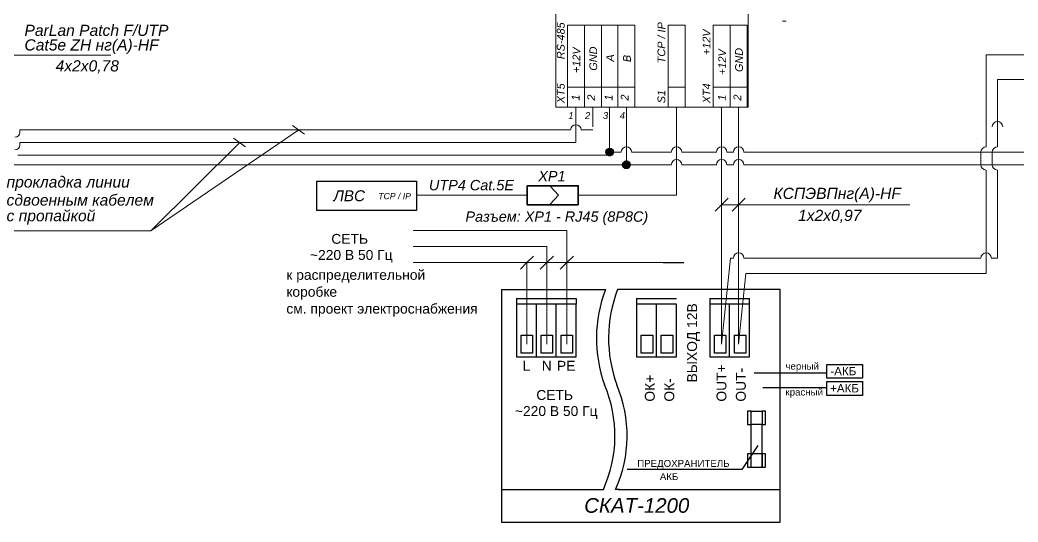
# Model space of a CAD drawing. Header units: millimetres. Extents: x -197802 to 287448, y -91833 to 169529.
# Drawn here: x -45280 to -19072, y 84215 to 97389 of the extents above; entities that cross this region are included whole.
import ezdxf

# ---------------------------------------------------------------- set-up
doc = ezdxf.new("R2010")
doc.units = ezdxf.units.MM
doc.layers.add('СКУД', color=7, linetype='Continuous')
doc.layers.add('Слой 1', color=7, linetype='Continuous')
doc.styles.add('40', font='ariali.ttf', dxfattribs={"height": 1})
doc.styles.add('76', font='ariali.ttf', dxfattribs={"height": 1})
doc.styles.add('77', font='ariali.ttf', dxfattribs={"height": 1})
doc.styles.get("Standard").update_dxf_attribs({"font": 'arial.ttf'})

msp = doc.modelspace()

# ---------------------------------------------------------------- hatches: boundary and pattern name
at = {"layer": 'СКУД', "lineweight": 18, "true_color": 0x000000}
h = msp.add_hatch(dxfattribs=at)
h.set_pattern_fill('ANGLE', color=18, scale=0.924)
h.set_pattern_definition([(0, (-61771.387, 135585.527), (0, 6.45414), [4.69392, -1.76022]), (90, (-61771.387, 135585.527), (-6.45414, 4e-16), [4.69392, -1.76022])])
h.paths.add_polyline_path([(-29897, 93922), (-29796, 93922), (-29696, 93922, -0.999967)])
h.paths.add_polyline_path([(-29796, 94022, -0.414214), (-29696, 93922), (-29796, 93922)])
h.paths.add_polyline_path([(-29796, 94022), (-29796, 93922), (-29897, 93922, -0.414233)])
h = msp.add_hatch(dxfattribs=at)
h.set_pattern_fill('ANGLE', color=18, scale=0.924)
h.set_pattern_definition([(0, (-61330.475, 135253.338), (0, 6.45414), [4.69392, -1.76022]), (90, (-61330.475, 135253.338), (-6.45414, 4e-16), [4.69392, -1.76022])])
h.paths.add_polyline_path([(-29456, 93589), (-29355, 93589), (-29255, 93589, -0.999967)])
h.paths.add_polyline_path([(-29355, 93690, -0.414214), (-29255, 93589), (-29355, 93589)])
h.paths.add_polyline_path([(-29355, 93690), (-29355, 93589), (-29456, 93589, -0.414233)])

# ---------------------------------------------------------------- linework, layer by layer
at = {"color": 251, "lineweight": 18, "true_color": 0x636466}
for p, q in [((-38125, 94621), (-37808, 94396)), ((-41844, 91858), (-37956, 94503)), ((-41844, 91858), (-39508, 94170)), ((-39672, 94287), (-39356, 94061)), ((-45894, 91858), (-41844, 91858))]:
    msp.add_line(p, q, dxfattribs=at)
at = {"layer": 'СКУД', "color": 18, "lineweight": 18, "true_color": 0x000000}
for p, q in [((-45261, 96466), (-45918, 96466)), ((-45687, 96466), (-44276, 96466)), ((-45261, 96466), (-44302, 96466)), ((-44302, 96466), (-42891, 96466)), ((-20151, 94288), (-20151, 94288)), ((-26855, 92542), (-27027, 92370)), ((-26947, 92542), (-26947, 92542)), ((-26683, 92713), (-26855, 92542)), ((-26409, 92542), (-26855, 92542)), ((-26409, 92542), (-26581, 92370)), ((-26237, 92713), (-26409, 92542)), ((-23356, 92542), (-26409, 92542)), ((-24056, 92542), (-26409, 92542)), ((-22929, 92542), (-25283, 92542)), ((-23356, 92542), (-21916, 92542)), ((-31968, 91022), (-32140, 90850)), ((-31796, 91193), (-31968, 91022)), ((-31444, 91022), (-31968, 91022)), ((-31444, 91022), (-31616, 90850)), ((-31272, 91193), (-31444, 91022)), ((-28390, 91022), (-31444, 91022)), ((-30920, 91022), (-31092, 90850)), ((-30748, 91193), (-30920, 91022))]:
    msp.add_line(p, q, dxfattribs=at)
at = {"layer": 'СКУД', "color": 1, "lineweight": 18}
for p, q in [((-30682, 95105), (-30682, 94254)), ((-26855, 94531), (-26855, 95105)), ((-26855, 93867), (-26855, 94531)), ((-37956, 94170), (-45280, 94170)), ((-37956, 94170), (-30682, 94170)), ((-30682, 94170), (-30682, 94254)), ((-26855, 93589), (-26855, 93867)), ((-19751, 93923), (-19751, 93589)), ((-26855, 93589), (-26855, 93240)), ((-19614, 91140), (-19614, 93452)), ((-26855, 91242), (-26855, 93240)), ((-26855, 91242), (-26855, 89827)), ((-26625, 91140), (-26547, 91140)), ((-26271, 91140), (-20049, 91140)), ((-19774, 91140), (-19614, 91140)), ((-26855, 89827), (-26855, 88883))]:
    msp.add_line(p, q, dxfattribs=at)
at = {"layer": 'СКУД', "color": 241, "lineweight": 18, "true_color": 0xf7abae}
for p, q in [((-30237, 95105), (-30237, 94586)), ((-26409, 94531), (-26409, 95105)), ((-19911, 94061), (-19911, 94724)), ((-37956, 94503), (-45280, 94503)), ((-26409, 93867), (-26409, 94531)), ((-26409, 93589), (-26409, 93867)), ((-20049, 93923), (-20049, 93589)), ((-26409, 93589), (-26409, 93286)), ((-19911, 90739), (-19911, 93452)), ((-26409, 93286), (-26409, 92907)), ((-26409, 91242), (-26409, 92907)), ((-26409, 91242), (-26409, 89827)), ((-26220, 90739), (-19911, 90739)), ((-26409, 89827), (-26409, 88883))]:
    msp.add_line(p, q, dxfattribs=at)
at = {"layer": 'СКУД', "color": 40, "lineweight": 18, "true_color": 0xf8d731}
for p, q in [((-29796, 94845), (-29796, 95105)), ((-29796, 94181), (-29796, 94845)), ((-29796, 93922), (-29796, 94181)), ((-38011, 93838), (-45335, 93838)), ((-30141, 93838), (-29796, 93838)), ((-29796, 93838), (-29796, 93922)), ((-29493, 93922), (-29796, 93922)), ((-28176, 93922), (-29218, 93922)), ((-26993, 93922), (-27901, 93922)), ((-26547, 93922), (-26717, 93922)), ((-26271, 93922), (-6480, 93925))]:
    msp.add_line(p, q, dxfattribs=at)
at = {"layer": 'СКУД', "color": 5, "lineweight": 18}
for p, q in [((-29355, 95105), (-29355, 94513)), ((-29355, 93849), (-29355, 94513)), ((-29355, 93849), (-29355, 93589)), ((-38094, 93589), (-45448, 93589)), ((-29974, 93589), (-29355, 93589)), ((-28176, 93589), (-29355, 93589)), ((-26993, 93589), (-27901, 93589)), ((-26547, 93589), (-26717, 93589))]:
    msp.add_line(p, q, dxfattribs=at)
at = {"layer": 'СКУД', "color": 14, "lineweight": 18}
for p, q in [((-31444, 91866), (-34953, 91866)), ((-30920, 91866), (-31444, 91866)), ((-30920, 91444), (-30920, 91866)), ((-31444, 91444), (-34953, 91444)), ((-31444, 90317), (-31444, 91444)), ((-31444, 90739), (-31444, 91444)), ((-31444, 91154), (-31444, 91204)), ((-30920, 88883), (-30920, 91444)), ((-31968, 91022), (-34953, 91022)), ((-31968, 90317), (-31968, 91022)), ((-31444, 90782), (-31444, 91154)), ((-31444, 88883), (-31444, 90993)), ((-31968, 88883), (-31968, 90782))]:
    msp.add_line(p, q, dxfattribs=at)
at = {"layer": 'СКУД', "color": 18, "true_color": 0x000000}
msp.add_line((-28390, 91022), (-27849, 91022), dxfattribs=at)
at = {"layer": 'СКУД', "color": 7}
for p, q in [((-32632, 90317), (-29908, 90317)), ((-32632, 90317), (-32632, 85068)), ((-25314, 90317), (-29587, 90317)), ((-25314, 85068), (-25314, 90317)), ((-32244, 90083), (-32244, 88554)), ((-32244, 90083), (-31196, 90083)), ((-31720, 89930), (-32244, 89930)), ((-31720, 88554), (-31720, 89930)), ((-31196, 89930), (-31720, 89930)), ((-31196, 90083), (-30672, 90083)), ((-31196, 88554), (-31196, 89930)), ((-31196, 88554), (-31196, 89930)), ((-30672, 89930), (-31196, 89930)), ((-30672, 90083), (-30672, 89930)), ((-30672, 88554), (-30672, 89930)), ((-29089, 90083), (-29089, 88554)), ((-29089, 90083), (-28042, 90083)), ((-28565, 89930), (-29089, 89930)), ((-28565, 88554), (-28565, 89930)), ((-28042, 89930), (-28565, 89930)), ((-28042, 88554), (-28042, 89930)), ((-27169, 90083), (-27169, 88554)), ((-27169, 90083), (-26121, 90083)), ((-26645, 89930), (-27169, 89930)), ((-26645, 88554), (-26645, 89930)), ((-26121, 89930), (-26645, 89930)), ((-26121, 89930), (-26121, 90083)), ((-26121, 88554), (-26121, 89930)), ((-32118, 89120), (-31818, 89120)), ((-32118, 88645), (-32118, 89120)), ((-31818, 89120), (-31818, 88645)), ((-31594, 89120), (-31294, 89120)), ((-31594, 88645), (-31594, 89120)), ((-31294, 89120), (-31294, 88645)), ((-31070, 89120), (-30770, 89120)), ((-31070, 88645), (-31070, 89120)), ((-30770, 89120), (-30770, 88645)), ((-28964, 89120), (-28663, 89120)), ((-28964, 88645), (-28964, 89120)), ((-28663, 89120), (-28663, 88645)), ((-28440, 89120), (-28139, 89120)), ((-28440, 88645), (-28440, 89120)), ((-28139, 89120), (-28139, 88645)), ((-27043, 89120), (-26742, 89120)), ((-27043, 88645), (-27043, 89120)), ((-26742, 89120), (-26742, 88645)), ((-26519, 89120), (-26219, 89120)), ((-26519, 88645), (-26519, 89120)), ((-26219, 89120), (-26219, 88645)), ((-31818, 88645), (-32118, 88645)), ((-31294, 88645), (-31594, 88645)), ((-30770, 88645), (-31070, 88645)), ((-28663, 88645), (-28964, 88645)), ((-28139, 88645), (-28440, 88645)), ((-26742, 88645), (-27043, 88645)), ((-26219, 88645), (-26519, 88645)), ((-32244, 88554), (-31720, 88554)), ((-31720, 88554), (-31419, 88554)), ((-31419, 88554), (-31196, 88554)), ((-31196, 88554), (-30895, 88554)), ((-30895, 88554), (-30672, 88554)), ((-29089, 88554), (-28565, 88554)), ((-28565, 88554), (-28265, 88554)), ((-28265, 88554), (-28042, 88554)), ((-27169, 88554), (-26645, 88554)), ((-26645, 88554), (-26344, 88554)), ((-26344, 88554), (-26121, 88554)), ((-24093, 88132), (-24093, 88352)), ((-24093, 88352), (-23155, 88352)), ((-23155, 88352), (-23155, 87990)), ((-25999, 88132), (-24093, 88132)), ((-24093, 87990), (-24093, 88132)), ((-23155, 87990), (-24093, 87990)), ((-24093, 87681), (-24093, 87902)), ((-24093, 87902), (-23155, 87902)), ((-23155, 87902), (-23155, 87539)), ((-25773, 87749), (-24093, 87749)), ((-24093, 87539), (-24093, 87681)), ((-23155, 87539), (-24093, 87539)), ((-26082, 87127), (-26173, 87127)), ((-26173, 87127), (-26173, 86776)), ((-26082, 86003), (-26082, 87127)), ((-26082, 87127), (-25793, 87127)), ((-25793, 87127), (-25793, 86776)), ((-25707, 87127), (-25793, 87127)), ((-25707, 86776), (-25707, 87127)), ((-26173, 86776), (-26082, 86776)), ((-25793, 86776), (-26082, 86776)), ((-25793, 86003), (-25793, 86776)), ((-25793, 86776), (-25707, 86776)), ((-25909, 86222), (-26326, 85593)), ((-26173, 86003), (-26173, 85652)), ((-26082, 86003), (-26173, 86003)), ((-26082, 85652), (-26082, 86003)), ((-25793, 86003), (-26082, 86003)), ((-25793, 85652), (-25793, 86003)), ((-25793, 86003), (-25793, 85652)), ((-25702, 86003), (-25793, 86003)), ((-25702, 85652), (-25702, 86003)), ((-26326, 85593), (-29335, 85593)), ((-26173, 85652), (-26082, 85652)), ((-26082, 85652), (-25793, 85652)), ((-25793, 85652), (-25702, 85652)), ((-32632, 85068), (-29961, 85068)), ((-32632, 85068), (-32632, 84215)), ((-29536, 85068), (-29641, 85068)), ((-29569, 85068), (-25314, 85068)), ((-25314, 84215), (-25314, 85068)), ((-32632, 84215), (-25314, 84215))]:
    msp.add_line(p, q, dxfattribs=at)
at = {"layer": 'СКУД', "color": 241, "lineweight": 18, "true_color": 0xf7abae}
for points in [[(-30073, 113130), (-30073, 120526), (-7718, 120526), (-7718, 96474), (-19912, 96474), (-19911, 94724)], [(-45280, 94448), (-45280, 94503)], [(-30820, 94503), (-37956, 94503)], [(-30237, 94503), (-30545, 94503)], [(-26409, 88883), (-26220, 90739)]]:
    msp.add_lwpolyline(points, dxfattribs=at)
at = {"layer": 'СКУД', "color": 1, "lineweight": 18}
for points in [[(-19613, 94061), (-19613, 95828), (-7040, 95828), (-7040, 120083), (-29559, 120083), (-29559, 113130)], [(-45280, 94116), (-45280, 94170)], [(-26855, 88883), (-26625, 91140)]]:
    msp.add_lwpolyline(points, dxfattribs=at)
at = {"layer": 'СКУД', "color": 7, "lineweight": 18}
for points in [[(-30459, 95624), (-30904, 95624)], [(-30014, 95624), (-30459, 95624)], [(-29577, 95624), (-30014, 95624)], [(-29132, 95624), (-29577, 95624)], [(-27816, 95624), (-28261, 95624)], [(-26632, 95624), (-27077, 95624)], [(-26187, 95624), (-26632, 95624)]]:
    msp.add_lwpolyline(points, dxfattribs=at)
at = {"layer": 'СКУД', "color": 40, "lineweight": 18, "true_color": 0xf8d731}
msp.add_lwpolyline([(-30141, 93838), (-38011, 93838)], dxfattribs=at)
at = {"layer": 'СКУД', "color": 5, "lineweight": 18}
for points in [[(-29974, 93589), (-38094, 93589)], [(-26271, 93589), (-6125, 93589)]]:
    msp.add_lwpolyline(points, dxfattribs=at)
at = {"layer": 'СКУД', "color": 7, "lineweight": 35}
for points in [[(-30621, 92541), (-31961, 92541), (-31961, 93039), (-30621, 93039), (-30621, 92541)], [(-31137, 92790), (-31355, 93025)], [(-31137, 92790), (-31355, 92555)]]:
    msp.add_lwpolyline(points, dxfattribs=at)
at = {"layer": 'СКУД', "color": 18, "true_color": 0x000000}
for centre in [(-29796, 93922), (-29355, 93589)]:
    msp.add_circle(centre, 101, dxfattribs=at)
at = {"layer": 'СКУД', "color": 241, "lineweight": 18, "true_color": 0xf7abae}
for centre, start, end in [((-30682, 94503), 0, 180), ((-19613, 94586), 0, 180), ((-45418, 94448), 270, 0), ((-19911, 93923), 90, 180), ((-19911, 93589), 180, 270)]:
    msp.add_arc(centre, 138, start, end, dxfattribs=at)
at = {"layer": 'СКУД', "color": 1, "lineweight": 18}
for centre, start, end in [((-45418, 94116), 270, 0), ((-19613, 93923), 90, 180), ((-19614, 93589), 180, 270), ((-26409, 91140), 0, 180), ((-19911, 91140), 0, 180)]:
    msp.add_arc(centre, 138, start, end, dxfattribs=at)
at = {"layer": 'СКУД', "color": 40, "lineweight": 18, "true_color": 0xf8d731}
for centre in [(-29355, 93922), (-28039, 93922), (-26855, 93922), (-26409, 93922)]:
    msp.add_arc(centre, 138, 0, 180, dxfattribs=at)
at = {"layer": 'СКУД', "color": 5, "lineweight": 18}
for centre in [(-28039, 93589), (-26855, 93589), (-26409, 93589)]:
    msp.add_arc(centre, 138, 0, 180, dxfattribs=at)
at = {"layer": 'СКУД', "color": 7}
for centre, radius, start, end in [((-26565, 89037), 3579, 159.0415, 199.9997), ((-26245, 89037), 3579, 159.0415, 199.9997), ((-33072, 86477), 3415, 335.6254, 23.0193), ((-32751, 86477), 3415, 335.6254, 23.0193)]:
    msp.add_arc(centre, radius, start, end, dxfattribs=at)
at = {"layer": 'СКУД', "color": 7, "lineweight": 25}
for points in [[(-37484, 93163), (-37484, 93163), (-34864, 93163), (-34864, 93163)], [(-37484, 92391), (-37484, 92391), (-37484, 93163), (-37484, 93163)], [(-34864, 93163), (-34864, 93163), (-34864, 92391), (-34864, 92391)], [(-34864, 92391), (-34864, 92391), (-37484, 92391), (-37484, 92391)]]:
    msp.add_open_spline(points, degree=3, dxfattribs=at)
at = {"layer": 'Слой 1', "color": 7, "lineweight": 9}
for p, q in [((-31213, 108484), (-31213, 95105)), ((-26156, 95105), (-26156, 108484)), ((-25160, 97355), (-25254, 97355)), ((-31207, 95105), (-26156, 95105)), ((-28039, 94531), (-28039, 95105)), ((-28039, 93534), (-28039, 93867))]:
    msp.add_line(p, q, dxfattribs=at)
for points in [[(-30904, 97253), (-30459, 97253)], [(-30904, 95105), (-30904, 97253)], [(-30459, 97253), (-30014, 97253)], [(-30459, 95105), (-30459, 97253)], [(-30014, 97253), (-30014, 95105)], [(-30014, 97253), (-29577, 97253)], [(-29577, 97253), (-29577, 95105)], [(-29577, 97253), (-29132, 97253)], [(-29132, 95105), (-29132, 97253)], [(-28261, 97253), (-27816, 97253)], [(-28261, 95105), (-28261, 97253)], [(-27816, 97253), (-27816, 95105)], [(-27077, 97253), (-26632, 97253)], [(-27077, 95105), (-27077, 97253)], [(-26632, 97253), (-26187, 97253)], [(-26632, 95105), (-26632, 97253)], [(-26187, 97253), (-26187, 95105)], [(-28039, 93867), (-28039, 94531)], [(-28039, 92870), (-28039, 93534)], [(-34864, 92790), (-31961, 92790)], [(-28039, 92951), (-28039, 92790), (-30621, 92790)], [(-30621, 92790), (-29936, 92790)], [(-28039, 92790), (-28039, 92870)]]:
    msp.add_lwpolyline(points, dxfattribs=at)

# ---------------------------------------------------------------- texts
at = {"layer": 'СКУД', "color": 7}
for s, height, style, p in [('Л', 287, '76', (-37047, 92633)), ('ВС', 286.7, '77', (-36775, 92633)), ('TCP / IP', 162.6, '40', (-35871, 92687))]:
    msp.add_text(s, height=height, dxfattribs=dict(at, style=style)).set_placement(p)
for s, height, p in [('СЕТЬ', 259.7, (-37103, 91515)), ('~220 В 50 Гц', 259.75, (-37665, 91094)), ('к распределительной', 259.75, (-38285, 90571)), ('коробке', 259.7, (-38285, 90126)), ('см. проект электроснабжения', 259.75, (-38285, 89684)), ('L', 260, (-32080, 88185)), ('N', 260, (-31579, 88185)), ('PE', 259.7, (-31178, 88185)), ('черный', 181.8, (-25179, 88215)), ('-АКБ', 218.2, (-24001, 88066)), ('+АКБ', 218.2, (-24008, 87615)), ('СЕТЬ', 259.7, (-31721, 87418)), ('красный', 181.8, (-25179, 87535)), ('~220 В 50 Гц', 259.75, (-32283, 86997)), ('ПРЕДОХРАНИТЕЛЬ', 181.82, (-29071, 85662)), ('АКБ ', 181.8, (-28476, 85315))]:
    msp.add_text(s, height=height, dxfattribs=at).set_placement(p)
for s, p in [('ВЫХОД 12В', (-27501, 87876)), ('OUT+', (-26730, 87374)), ('ОК+', (-28611, 87374)), ('OUT-', (-26221, 87374)), ('ОК-', (-28101, 87374))]:
    msp.add_text(s, height=259.7, rotation=90, dxfattribs=at).set_placement(p)
for s, insert, char_height, attachment_point in [('{\\fArial|b0|i1|c204|p34;ParLan Patch F/UTP }', (-45162, 96967), 293.39, 7), ('{\\fArial|b0|i1|c204|p34;Cat5e ZH нг(А)-HF}', (-45162, 96500), 293.39, 7), ('{\\fArial|b0|i1|c204|p34;4х2х0,78}', (-44344, 95984), 293.39, 7), ('\\fArial|b0|i1|c0|p34;\\W1;1', (-30882, 94792), 178.65, 7), ('\\fArial|b0|i1|c0|p34;\\W1;2', (-30443, 94792), 178.65, 7), ('\\fArial|b0|i1|c0|p34;\\W1;3', (-29972, 94792), 178.65, 7), ('\\fArial|b0|i1|c0|p34;\\W1;4', (-29532, 94792), 178.65, 7), ('{\\fArial|b0|i1|c204|p34;прокладка линии }', (-45632, 92904), 293.39, 7), ('\\fArial|b0|i1|c0|p34;\\W1;XP1', (-30953, 93156), 271.31, 9), ('{\\fArial|b0|i1|c204|p34;UTP4 Cat.5E}', (-32308, 92916), 271.31, 9), ('{\\fArial|b0|i1|c204|p34;сдвоенным кабелем}', (-45632, 92514), 293.39, 7), ('{\\fArial|b0|i1|c204|p34;КСПЭВПнг(А)-HF}', (-25494, 92603), 293.39, 7), ('{\\fArial|b0|i1|c204|p34;с пропайкой}', (-45632, 92018), 293.39, 7), ('\\fArial|b0|i1|c0|p34;\\W1;Разъем: ХР1 - RJ45 (8P8C)             ', (-28783, 92013), 271.31, 9), ('{\\fArial|b0|i1|c204|p34;1х2х0,97}', (-24848, 92060), 293.39, 7), ('{\\fArial|b0|i1|c204|p34;СКАТ-1200}', (-30464, 84452), 383.89, 7)]:
    msp.add_mtext(s, dxfattribs=dict(at, insert=insert, char_height=char_height, attachment_point=attachment_point))
at = {"layer": 'СКУД', "color": 7, "char_height": 204.17, "attachment_point": 7, "rotation": 90}
for s, insert in [('\\fArial|b0|i1|c0|p34;\\W1;RS-485', (-30975, 96360)), ('\\fArial|b0|i1|c0|p34;\\W1;TCP / IP', (-28332, 96253)), ('\\fArial|b0|i1|c0|p34;\\W1;+12V', (-27149, 96467)), ('\\fArial|b0|i1|c0|p34;\\W1;+12V', (-30566, 95997)), ('\\fArial|b0|i1|c0|p34;\\W1;GND', (-30121, 96058)), ('\\fArial|b0|i1|c0|p34;\\W1;A', (-29682, 96297)), ('\\fArial|b0|i1|c0|p34;\\W1;B', (-29239, 96283)), ('\\fArial|b0|i1|c0|p34;\\W1;+12V', (-26739, 95948)), ('\\fArial|b0|i1|c0|p34;\\W1;GND', (-26294, 96023)), ('\\fArial|b0|i1|c0|p34;\\W1;XT5', (-30975, 95204)), ('\\fArial|b0|i1|c0|p34;\\W1;XT4', (-27149, 95204)), ('\\fArial|b0|i1|c0|p34;\\W1;1', (-30587, 95273)), ('\\fArial|b0|i1|c0|p34;\\W1;2', (-30178, 95273)), ('\\fArial|b0|i1|c0|p34;\\W1;1', (-29720, 95273)), ('\\fArial|b0|i1|c0|p34;\\W1;2', (-29298, 95273)), ('\\fArial|b0|i1|c0|p34;\\W1;S1', (-28332, 95204)), ('\\fArial|b0|i1|c0|p34;\\W1;1', (-26748, 95273)), ('\\fArial|b0|i1|c0|p34;\\W1;2', (-26339, 95273))]:
    msp.add_mtext(s, dxfattribs=dict(at, insert=insert))

doc.saveas('drawing.dxf')
